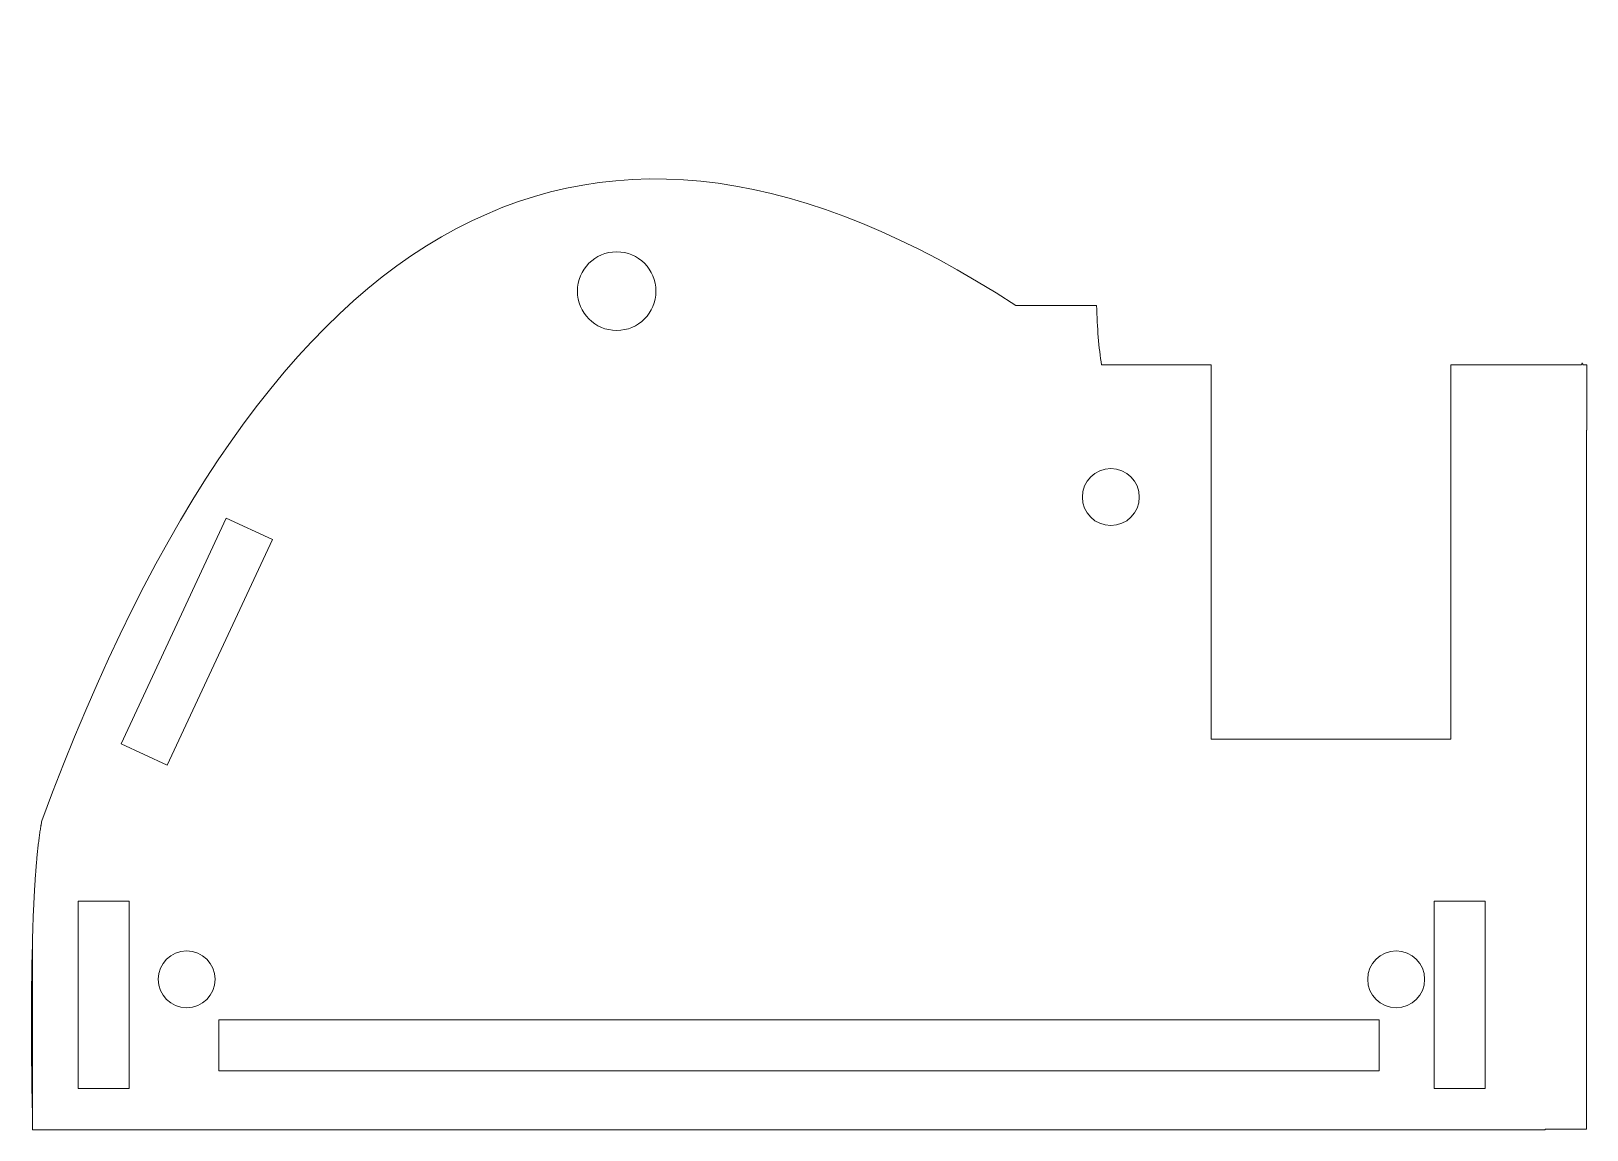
# Model space of a CAD drawing. Header units: millimetres. Extents: x -101 to 107, y -64 to 83.
import ezdxf

# ---------------------------------------------------------------- set-up
doc = ezdxf.new("R2010")
doc.units = ezdxf.units.MM
doc.header["$MEASUREMENT"] = 0
doc.layers.add('SideB', color=7, linetype='Continuous')

msp = doc.modelspace()

# ---------------------------------------------------------------- linework, layer by layer
at = {"layer": 'SideB', "color": 114, "lineweight": 9}
for points in [[(-94.8993, -57.9815), (-88.0993, -57.9815), (-88.0993, -32.9815), (-94.8993, -32.9815), (-94.8993, -57.9815)], [(86.2027, -57.9815), (93.0027, -57.9815), (93.0027, -32.9815), (86.2027, -32.9815), (86.2027, -57.9815)], [(-76.1524, -55.6196), (78.8476, -55.6196), (78.8476, -48.8196), (-76.1524, -48.8196), (-76.1524, -55.6196)]]:
    msp.add_lwpolyline(points, close=True, dxfattribs=at)
for centre, major_axis in [((-23, 48.5), (0, 5.25)), ((43, 21), (0, 3.8)), ((-80.434, -43.396), (0, 3.8)), ((81.108, -43.396), (0, 3.8))]:
    msp.add_ellipse(centre, major_axis=major_axis, ratio=1, dxfattribs=at)
at = {"layer": 'SideB', "color": 22, "lineweight": 9}
msp.add_open_spline([(30.3105, 46.5885), (30.3105, 46.5885), (41.1058, 46.5885), (41.1058, 46.5885), (41.1058, 46.5885), (41.1753, 43.5867), (41.3917, 40.9363), (41.7548, 38.637), (41.7548, 38.637), (41.7548, 38.637), (56.416, 38.637), (56.416, 38.637), (56.416, 38.637), (56.416, 38.637), (56.416, -11.3124), (56.416, -11.3124), (56.416, -11.3124), (56.416, -11.3124), (88.416, -11.3124), (88.416, -11.3124), (88.416, -11.3124), (88.416, -11.3124), (88.416, 38.637), (88.416, 38.637), (88.416, 38.637), (88.416, 38.637), (105.8412, 38.637), (105.8412, 38.637), (105.8412, 38.637), (105.8741, 38.7296), (105.9069, 38.8228), (105.9395, 38.9165), (105.9395, 38.9165), (105.9894, 38.8238), (106.0361, 38.7306), (106.0796, 38.637), (106.0796, 38.637), (106.0796, 38.637), (106.5771, 38.637), (106.5771, 38.637), (106.5771, 38.637), (106.5771, 38.637), (106.5771, 29.9355), (106.5771, 29.9355), (106.5771, 29.9355), (106.5771, 29.9355), (106.5049, 29.9355), (106.5049, 29.9355), (106.5049, 29.9355), (106.5049, 29.9355), (106.5049, 28.4314), (106.5049, 28.4314), (106.5049, 28.4314), (106.5049, 28.4314), (106.5049, 8.9202), (106.5049, 8.9202), (106.5049, 8.9202), (106.5049, 8.9202), (106.5049, -4.8202), (106.5049, -4.8202), (106.5049, -4.8202), (106.5049, -4.8202), (106.5049, -5.937), (106.5049, -5.937), (106.5049, -5.937), (106.5049, -5.937), (106.5049, -6.225), (106.5049, -6.225), (106.5049, -6.225), (106.5049, -6.225), (106.5049, -63.4026), (106.5049, -63.4026), (106.5049, -63.4026), (106.5049, -63.4026), (101, -63.4026), (101, -63.4026), (101, -63.4026), (101, -63.4026), (101, -63.5), (101, -63.5), (101, -63.5), (101, -63.5), (-101, -63.5), (-101, -63.5), (-101, -63.5), (-101, -63.5), (-101, -37.3849), (-101, -37.3849), (-101, -37.3849), (-100.9937, -37.17), (-100.987, -36.9568), (-100.9802, -36.7455), (-100.9802, -36.7455), (-100.9802, -36.7455), (-100.9593, -36.1168), (-100.9593, -36.1168), (-100.9593, -36.1168), (-100.9593, -36.1168), (-100.9371, -35.4988), (-100.9371, -35.4988), (-100.9371, -35.4988), (-100.9295, -35.2946), (-100.9218, -35.0921), (-100.9138, -34.8915), (-100.9138, -34.8915), (-100.9138, -34.8915), (-100.8893, -34.2949), (-100.8893, -34.2949), (-100.8893, -34.2949), (-100.8893, -34.2949), (-100.8892, -34.2949), (-100.8892, -34.2949), (-100.8892, -34.2949), (-100.8808, -34.0979), (-100.8723, -33.9026), (-100.8635, -33.7091), (-100.8635, -33.7091), (-100.8547, -33.5156), (-100.8458, -33.3238), (-100.8366, -33.1339), (-100.8366, -33.1339), (-100.8366, -33.1339), (-100.8084, -32.5695), (-100.8084, -32.5695), (-100.8084, -32.5695), (-100.7988, -32.3832), (-100.7891, -32.1985), (-100.7791, -32.0157), (-100.7791, -32.0157), (-100.7691, -31.8329), (-100.759, -31.6519), (-100.7486, -31.4727), (-100.7486, -31.4727), (-100.7383, -31.2935), (-100.7276, -31.1161), (-100.7168, -30.9404), (-100.7168, -30.9404), (-100.706, -30.7648), (-100.6951, -30.5909), (-100.6839, -30.4188), (-100.6839, -30.4188), (-100.6727, -30.2467), (-100.6614, -30.0764), (-100.6498, -29.9079), (-100.6498, -29.9079), (-100.6382, -29.7394), (-100.6265, -29.5726), (-100.6145, -29.4077), (-100.6145, -29.4077), (-100.6145, -29.4077), (-100.6144, -29.4077), (-100.6144, -29.4077), (-100.6144, -29.4077), (-100.6025, -29.2427), (-100.5903, -29.0795), (-100.5779, -28.9182), (-100.5779, -28.9182), (-100.5655, -28.7568), (-100.553, -28.5972), (-100.5402, -28.4394), (-100.5402, -28.4394), (-100.5275, -28.2817), (-100.5145, -28.1256), (-100.5013, -27.9714), (-100.5013, -27.9714), (-100.5013, -27.9714), (-100.5013, -27.9713), (-100.5013, -27.9713), (-100.5013, -27.9713), (-100.4881, -27.817), (-100.4748, -27.6647), (-100.4612, -27.514), (-100.4612, -27.514), (-100.4477, -27.3634), (-100.4339, -27.2144), (-100.4199, -27.0673), (-100.4199, -27.0673), (-100.406, -26.9202), (-100.3918, -26.7749), (-100.3774, -26.6314), (-100.3774, -26.6314), (-100.3631, -26.4879), (-100.3485, -26.3462), (-100.3337, -26.2062), (-100.3337, -26.2062), (-100.3189, -26.0663), (-100.304, -25.928), (-100.2888, -25.7916), (-100.2888, -25.7916), (-100.2736, -25.6552), (-100.2583, -25.5206), (-100.2427, -25.3878), (-100.2427, -25.3878), (-100.2271, -25.255), (-100.2114, -25.1239), (-100.1954, -24.9947), (-100.1954, -24.9947), (-100.1794, -24.8654), (-100.1633, -24.738), (-100.1469, -24.6123), (-100.1469, -24.6123), (-100.1305, -24.4866), (-100.114, -24.3627), (-100.0972, -24.2406), (-100.0972, -24.2406), (-100.0804, -24.1185), (-100.0635, -23.9982), (-100.0463, -23.8797), (-100.0463, -23.8797), (-100.0291, -23.7611), (-100.0118, -23.6444), (-99.9942, -23.5294), (-99.9942, -23.5294), (-99.9766, -23.4144), (-99.9589, -23.3012), (-99.9409, -23.1898), (-99.9409, -23.1898), (-99.9251, -23.0918), (-99.9091, -22.9955), (-99.893, -22.9003), (-99.893, -22.9003), (-99.893, -22.9003), (-99.8865, -22.861), (-99.8865, -22.861), (-99.8865, -22.861), (-99.8865, -22.861), (-99.8864, -22.861), (-99.8864, -22.861), (-99.8864, -22.861), (-99.8864, -22.861), (-99.8806, -22.8274), (-99.8806, -22.8274), (-99.8806, -22.8274), (-99.8641, -22.7311), (-99.8476, -22.6362), (-99.8308, -22.5428), (-99.8308, -22.5428), (-99.812, -22.4386), (-99.7931, -22.3361), (-99.7739, -22.2354), (-99.7739, -22.2354), (-69.2726, 60.2949), (-25.9075, 83.2194), (30.3105, 46.5885)], degree=3, knots=[0, 0, 0, 0, 0.01639344, 0.01639344, 0.01639344, 0.01639344, 0.03278689, 0.03278689, 0.03278689, 0.03278689, 0.04918033, 0.04918033, 0.04918033, 0.04918033, 0.06557377, 0.06557377, 0.06557377, 0.06557377, 0.08196721, 0.08196721, 0.08196721, 0.08196721, 0.09836066, 0.09836066, 0.09836066, 0.09836066, 0.1147541, 0.1147541, 0.1147541, 0.1147541, 0.13114754, 0.13114754, 0.13114754, 0.13114754, 0.14754098, 0.14754098, 0.14754098, 0.14754098, 0.16393443, 0.16393443, 0.16393443, 0.16393443, 0.18032787, 0.18032787, 0.18032787, 0.18032787, 0.19672131, 0.19672131, 0.19672131, 0.19672131, 0.21311475, 0.21311475, 0.21311475, 0.21311475, 0.2295082, 0.2295082, 0.2295082, 0.2295082, 0.24590164, 0.24590164, 0.24590164, 0.24590164, 0.26229508, 0.26229508, 0.26229508, 0.26229508, 0.27868852, 0.27868852, 0.27868852, 0.27868852, 0.29508197, 0.29508197, 0.29508197, 0.29508197, 0.31147541, 0.31147541, 0.31147541, 0.31147541, 0.32786885, 0.32786885, 0.32786885, 0.32786885, 0.3442623, 0.3442623, 0.3442623, 0.3442623, 0.36065574, 0.36065574, 0.36065574, 0.36065574, 0.37704918, 0.37704918, 0.37704918, 0.37704918, 0.39344262, 0.39344262, 0.39344262, 0.39344262, 0.40983607, 0.40983607, 0.40983607, 0.40983607, 0.42622951, 0.42622951, 0.42622951, 0.42622951, 0.44262295, 0.44262295, 0.44262295, 0.44262295, 0.45901639, 0.45901639, 0.45901639, 0.45901639, 0.47540984, 0.47540984, 0.47540984, 0.47540984, 0.49180328, 0.49180328, 0.49180328, 0.49180328, 0.50819672, 0.50819672, 0.50819672, 0.50819672, 0.52459016, 0.52459016, 0.52459016, 0.52459016, 0.54098361, 0.54098361, 0.54098361, 0.54098361, 0.55737705, 0.55737705, 0.55737705, 0.55737705, 0.57377049, 0.57377049, 0.57377049, 0.57377049, 0.59016393, 0.59016393, 0.59016393, 0.59016393, 0.60655738, 0.60655738, 0.60655738, 0.60655738, 0.62295082, 0.62295082, 0.62295082, 0.62295082, 0.63934426, 0.63934426, 0.63934426, 0.63934426, 0.6557377, 0.6557377, 0.6557377, 0.6557377, 0.67213115, 0.67213115, 0.67213115, 0.67213115, 0.68852459, 0.68852459, 0.68852459, 0.68852459, 0.70491803, 0.70491803, 0.70491803, 0.70491803, 0.72131148, 0.72131148, 0.72131148, 0.72131148, 0.73770492, 0.73770492, 0.73770492, 0.73770492, 0.75409836, 0.75409836, 0.75409836, 0.75409836, 0.7704918, 0.7704918, 0.7704918, 0.7704918, 0.78688525, 0.78688525, 0.78688525, 0.78688525, 0.80327869, 0.80327869, 0.80327869, 0.80327869, 0.81967213, 0.81967213, 0.81967213, 0.81967213, 0.83606557, 0.83606557, 0.83606557, 0.83606557, 0.85245902, 0.85245902, 0.85245902, 0.85245902, 0.86885246, 0.86885246, 0.86885246, 0.86885246, 0.8852459, 0.8852459, 0.8852459, 0.8852459, 0.90163934, 0.90163934, 0.90163934, 0.90163934, 0.91803279, 0.91803279, 0.91803279, 0.91803279, 0.93442623, 0.93442623, 0.93442623, 0.93442623, 0.95081967, 0.95081967, 0.95081967, 0.95081967, 0.96721311, 0.96721311, 0.96721311, 0.96721311, 0.98360656, 0.98360656, 0.98360656, 0.98360656, 1, 1, 1, 1], dxfattribs=at)
at = {"layer": 'SideB', "color": 114, "lineweight": 9}
msp.add_open_spline([(-75.1386, 18.192), (-75.1386, 18.192), (-68.9757, 15.3182), (-68.9757, 15.3182), (-68.9757, 15.3182), (-68.9757, 15.3182), (-83.0277, -14.8165), (-83.0277, -14.8165), (-83.0277, -14.8165), (-83.0277, -14.8165), (-89.1906, -11.9427), (-89.1906, -11.9427), (-89.1906, -11.9427), (-89.1906, -11.9427), (-75.1386, 18.192), (-75.1386, 18.192)], degree=3, knots=[0, 0, 0, 0, 0.25, 0.25, 0.25, 0.25, 0.5, 0.5, 0.5, 0.5, 0.75, 0.75, 0.75, 0.75, 1, 1, 1, 1], dxfattribs=at)
at = {"layer": 'SideB', "color": 22, "lineweight": 9}
msp.add_open_spline([(-101, -37.3849), (-101.2043, -44.2623), (-101.2043, -52.9674), (-101, -63.5001)], degree=3, dxfattribs=at)

doc.saveas('drawing.dxf')
